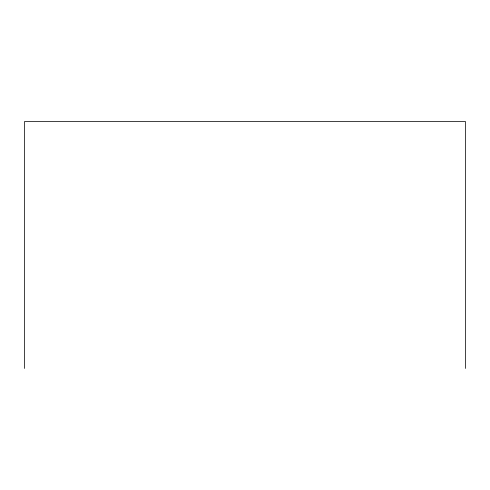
<?xml version="1.0" encoding="UTF-8"?>
<svg xmlns="http://www.w3.org/2000/svg" width="490" height="490" viewBox="0 0 490 490"><rect width="100%" height="100%" fill="white"/><g stroke="black" fill="none" stroke-linecap="round" stroke-linejoin="round"><path stroke-width="0.73" d="M465.5 368.443L465.5 121.557L24.5 121.557L24.5 368.443"/></g></svg>
